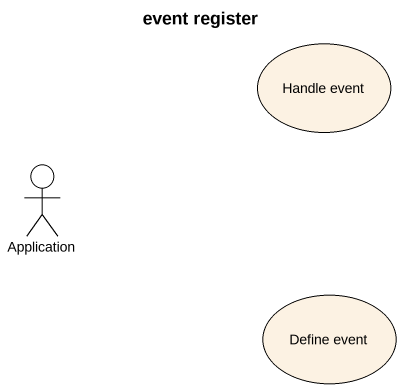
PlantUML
@startuml
title event register
usecase "Handle event" as Handle_event
actor Application
usecase "Define event" as Define_event
@enduml
